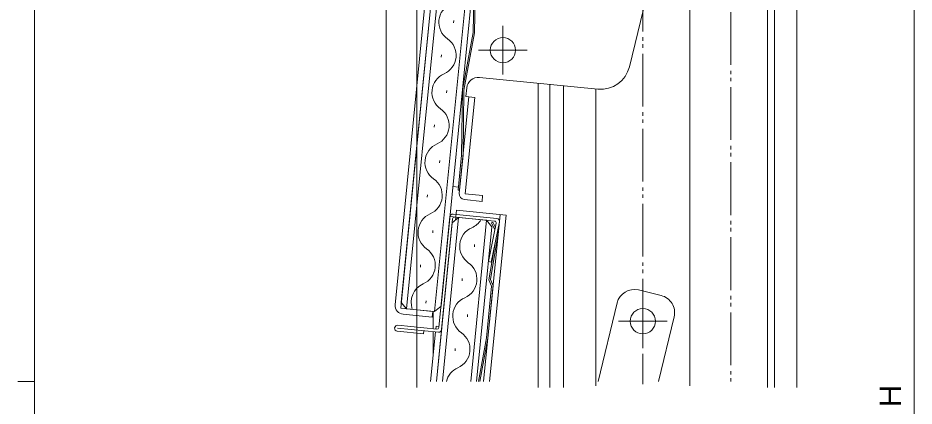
# Model space of a CAD drawing. Units: millimetres on the paper. Extents: x -420 to 373, y -297 to 267.
# Drawn here: x -420.5 to -267.7, y -2.3 to 63.9 of the extents above; entities that cross this region are included whole.
import ezdxf
from ezdxf.enums import TextEntityAlignment as Align

# ---------------------------------------------------------------- set-up
doc = ezdxf.new("R2010")
doc.units = ezdxf.units.MM
doc.linetypes.add('CHAIN2', pattern=[12, 9, -1, 1, -1])
doc.linetypes.add('DOUBLE_CHAIN2', pattern=[12.8, 9, -1, 0.6, -0.6, 0.6, -1])
for name, color, linetype, lineweight in [('0-1_YKK_ZWAK', 7, 'Continuous', 9), ('0-4_YKK_12', 2, 'Continuous', 9), ('0-6_YKK_13', 4, 'Continuous', 9), ('0-7_YKK_D', 6, 'Continuous', 9)]:
    doc.layers.add(name, color=color, linetype=linetype, lineweight=lineweight)
doc.styles.add('ＭＳ ゴシック', font='')
doc.styles.get('ＭＳ ゴシック').set_extended_font_data('MS Gothic')

msp = doc.modelspace()

# ---------------------------------------------------------------- linework, layer by layer
at = {"layer": '0-1_YKK_ZWAK'}
for p, q in [((-417.7, -260.6), (-417.7, 264.4)), ((-420.5, 1.9), (-417.7, 1.9))]:
    msp.add_line(p, q, dxfattribs=at)
at = {"layer": '0-4_YKK_12'}
for p, q in [((-357.7, 0.899), (-357.7, 199.399)), ((-287.7, 199.399), (-287.7, 0.88)), ((-292.7, 169.398), (-292.7, 0.899)), ((-291.5, 169.399), (-291.5, 0.899)), ((-346.447, 102.969), (-355.126, 15.398)), ((-345.353, 103.866), (-354.229, 14.305)), ((-340.577, 103.393), (-349.453, 13.831)), ((-348.359, 14.728), (-339.68, 102.299)), ((-352.5, 84.175), (-352.5, 0.899)), ((-346.183, 63.45), (-346.223, 63.052)), ((-348.288, 57.63), (-348.327, 57.232)), ((-331.8, 0.899), (-331.8, 52.78)), ((-329.8, 0.899), (-329.8, 52.582)), ((-327.5, 52.354), (-327.5, 0.899)), ((-347.367, 51.509), (-347.406, 51.111)), ((-349.471, 45.688), (-349.51, 45.29)), ((-348.55, 39.567), (-348.59, 39.169)), ((-350.655, 33.747), (-350.694, 33.349)), ((-345.353, 29.866), (-348.125, 1.899)), ((-346.447, 28.969), (-345.353, 29.866)), ((-340.577, 29.393), (-345.353, 29.866)), ((-340.577, 29.393), (-343.301, 1.899)), ((-339.68, 28.299), (-340.577, 29.393)), ((-349.734, 27.626), (-349.773, 27.228)), ((-346.447, 28.969), (-349.13, 1.899)), ((-342.297, 1.899), (-339.68, 28.299)), ((-342.633, 25.275), (-342.672, 24.877)), ((-351.838, 21.805), (-351.878, 21.407)), ((-344.737, 19.454), (-344.776, 19.056)), ((-354.229, 14.305), (-355.126, 15.398)), ((-350.917, 15.685), (-350.957, 15.286)), ((-354.229, 14.305), (-349.453, 13.831)), ((-349.701, 10.902), (-349.701, 13.856)), ((-348.359, 14.728), (-349.453, 13.831)), ((-352.5, 13.128), (-352.5, 11.18)), ((-343.816, 13.333), (-343.856, 12.935)), ((-349.701, 6.278), (-349.701, 10.4)), ((-345.921, 7.513), (-345.96, 7.115))]:
    msp.add_line(p, q, dxfattribs=at)
for centre, radius, start, end in [((-345.291, 63.161), 3.436, 113.53062, 235.14935), ((-349.219, 57.521), 3.437, 293.53937, 55.14062), ((-346.475, 51.22), 3.436, 113.53062, 235.14935), ((-350.403, 45.58), 3.437, 293.53937, 55.14062), ((-347.658, 39.278), 3.436, 113.53062, 235.14935), ((-351.586, 33.638), 3.437, 293.53937, 55.14062), ((-348.842, 27.337), 3.436, 113.53062, 235.14935), ((-344.485, 31.287), 3.437, 293.53937, 328.46605), ((-341.741, 24.986), 3.436, 113.53062, 235.14935), ((-352.77, 21.697), 3.437, 293.53937, 55.14062), ((-345.669, 19.346), 3.437, 293.53937, 55.14062), ((-350.025, 15.395), 3.436, 113.53062, 200.21631), ((-342.924, 13.044), 3.436, 113.53062, 235.14935), ((-346.852, 7.404), 3.437, 293.53937, 55.14062), ((-344.108, 1.103), 3.436, 113.53062, 166.59753)]:
    msp.add_arc(centre, radius, start, end, dxfattribs=at)
at = {"layer": '0-6_YKK_13'}
for p, q in [((-305.944, 162.182), (-305.944, 1.15)), ((-308.613, 86.945), (-316.24, 55.563)), ((-349.198, 85.355), (-356.17, 14.999)), ((-348.202, 85.256), (-355.225, 14.403)), ((-342.649, 72.345), (-342.888, 61.416)), ((-342.638, 61.41), (-342.399, 72.339)), ((-344.703, 51.62), (-342.888, 61.416)), ((-342.642, 61.37), (-344.457, 51.575)), ((-321.592, 51.768), (-341.777, 53.769)), ((-343.964, 51.976), (-344.112, 50.483)), ((-343.614, 50.434), (-345.242, 34.014)), ((-344.703, 51.62), (-344.849, 40.507)), ((-344.453, 51.617), (-344.6, 40.504)), ((-342.619, 50.335), (-344.112, 50.483)), ((-321.944, 51.803), (-321.944, 1.15)), ((-342.619, 50.335), (-344.247, 33.916)), ((-345.441, 34.537), (-344.849, 40.507)), ((-345.192, 34.512), (-344.601, 40.483)), ((-345.392, 35.034), (-346.337, 35.128)), ((-345.192, 34.512), (-345.441, 34.537)), ((-341.261, 33.62), (-344.247, 33.916)), ((-341.261, 33.62), (-341.36, 32.625)), ((-341.36, 32.625), (-344.345, 32.921)), ((-345.9, 29.418), (-345.732, 31.109)), ((-337.274, 30.271), (-345.732, 31.109)), ((-346.846, 30.014), (-348.72, 11.106)), ((-348.252, 10.759), (-346.378, 29.666)), ((-346.846, 30.014), (-339.215, 29.258)), ((-338.836, 29.722), (-346.299, 30.462)), ((-341.091, 1.899), (-338.269, 30.37)), ((-337.274, 30.271), (-340.086, 1.899)), ((-339.779, 22.257), (-338.395, 29.126)), ((-339.522, 29.058), (-339.747, 28.948)), ((-339.095, 28.182), (-339.522, 29.058)), ((-338.95, 28.9), (-340.269, 22.356)), ((-339.747, 28.948), (-339.176, 27.779)), ((-338.585, 27.185), (-339.93, 19.279)), ((-338.591, 27.15), (-338.734, 27.443)), ((-340.189, 19.248), (-339.123, 25.513)), ((-340.269, 22.356), (-339.779, 22.257)), ((-340.189, 19.248), (-339.727, 18.189)), ((-339.93, 19.279), (-339.472, 18.229)), ((-340.604, 9.342), (-339.727, 18.189)), ((-340.36, 9.273), (-339.472, 18.229)), ((-310.82, 16.568), (-314.707, 17.513)), ((-318.33, 15.306), (-321.589, 1.899)), ((-349.751, 13.861), (-355.225, 14.403)), ((-349.751, 13.861), (-349.85, 12.866)), ((-349.85, 12.866), (-354.826, 13.359)), ((-308.613, 12.945), (-311.298, 1.899)), ((-355.765, 11.001), (-348.799, 10.31)), ((-355.715, 11.498), (-349.048, 10.838)), ((-349.198, 11.355), (-349.247, 10.857)), ((-348.7, 11.306), (-349.198, 11.355)), ((-348.202, 11.256), (-349.13, 1.899)), ((-351.336, 10.059), (-355.814, 10.503)), ((-351.336, 10.059), (-351.286, 10.557)), ((-349.296, 10.36), (-350.135, 1.899)), ((-340.604, 9.342), (-341.988, 1.899)), ((-340.358, 9.296), (-341.734, 1.899))]:
    msp.add_line(p, q, dxfattribs=at)
at = {"layer": '0-6_YKK_13', "linetype": 'DOUBLE_CHAIN2'}
for p, q in [((-298.948, 116.092), (-298.948, 1.456)), ((-313.948, 109.005), (-313.948, 1.456))]:
    msp.add_line(p, q, dxfattribs=at)
at = {"layer": '0-6_YKK_13', "linetype": 'CHAIN2'}
for p, q in [((-337.801, 54.249), (-337.801, 62.549)), ((-341.951, 58.399), (-333.651, 58.399)), ((-313.944, 8.032), (-313.944, 16.332)), ((-318.094, 12.182), (-309.794, 12.182))]:
    msp.add_line(p, q, dxfattribs=at)
at = {"layer": '0-6_YKK_13'}
for centre in [(-337.801, 58.399), (-313.944, 12.182)]:
    msp.add_circle(centre, 2.15, dxfattribs=at)
for centre, radius, start, end in [((-321.099, 56.744), 5, 264.34, 346.34), ((-341.974, 51.779), 2, 84.34, 174.34), ((-344.247, 33.916), 1, 174.34, 264.34), ((-346.348, 29.965), 0.5, 84.33824, 174.34), ((-346.079, 29.636), 0.3, 84.34, 174.34), ((-339.244, 28.959), 0.3, 348.60686, 84.34), ((-338.885, 29.225), 0.5, 348.60686, 84.34), ((-315.415, 14.598), 3, 76.34, 166.34), ((-311.528, 13.653), 3, 346.34, 76.34), ((-354.678, 14.852), 1.5, 174.34, 264.34), ((-355.765, 11.001), 0.5, 84.34, 264.34), ((-349.018, 11.136), 0.3, 264.34, 354.34), ((-348.749, 10.808), 0.5, 264.34, 354.34)]:
    msp.add_arc(centre, radius, start, end, dxfattribs=at)
at = {"layer": '0-7_YKK_D'}
msp.add_line((-267.701, 169.4), (-267.696, -170.6), dxfattribs=at)

# ---------------------------------------------------------------- texts
at = {"layer": '0-7_YKK_D', "color": 3, "style": 'ＭＳ ゴシック'}
msp.add_text('Ｈ', height=3.666, rotation=90.001, dxfattribs=at).set_placement((-268.799, -3.064), align=Align.BOTTOM_LEFT)

doc.saveas('drawing.dxf')
